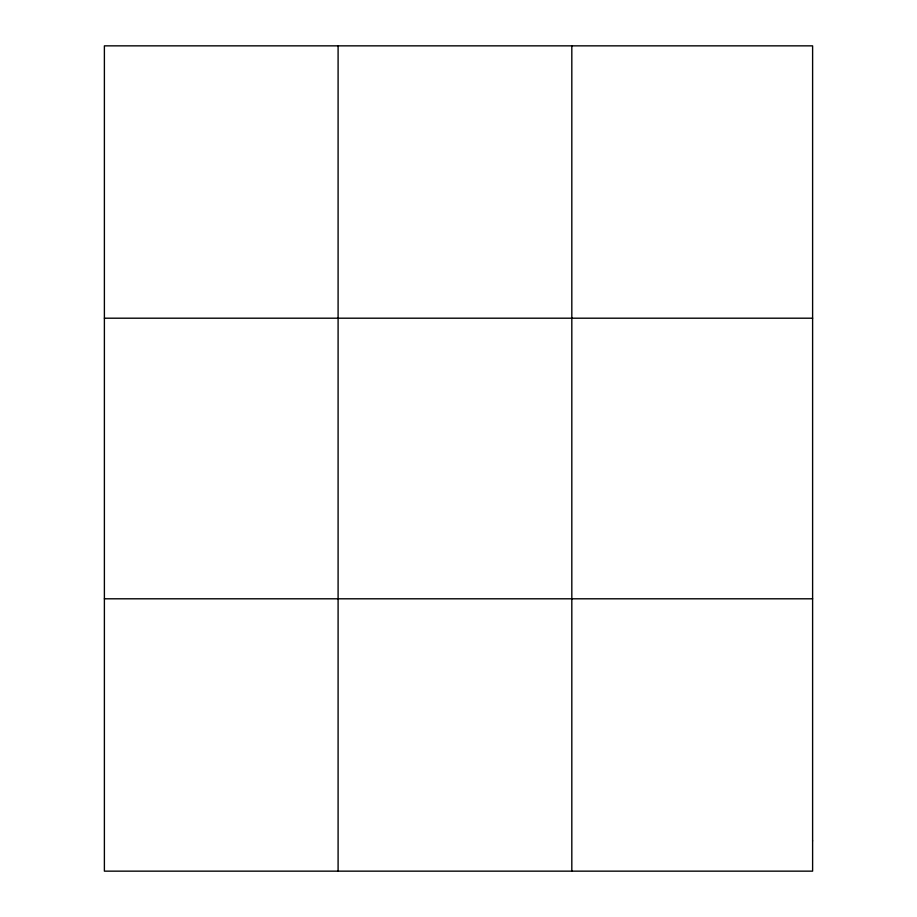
<?xml version="1.0" encoding="UTF-8"?>
<svg xmlns="http://www.w3.org/2000/svg" width="917" height="917" viewBox="0 0 917 917"><rect width="100%" height="100%" fill="white"/><g stroke="black" fill="none" stroke-linecap="round" stroke-linejoin="round"><path stroke-width="1.38" d="M338.098 45.85L338.098 871.15M571.818 45.85L571.818 871.15M104.389 318.199L812.611 318.199M104.389 598.801L812.611 598.801M812.611 840.889L812.611 871.15L104.389 871.15L104.389 45.85L812.611 45.85L812.611 840.889"/></g></svg>
